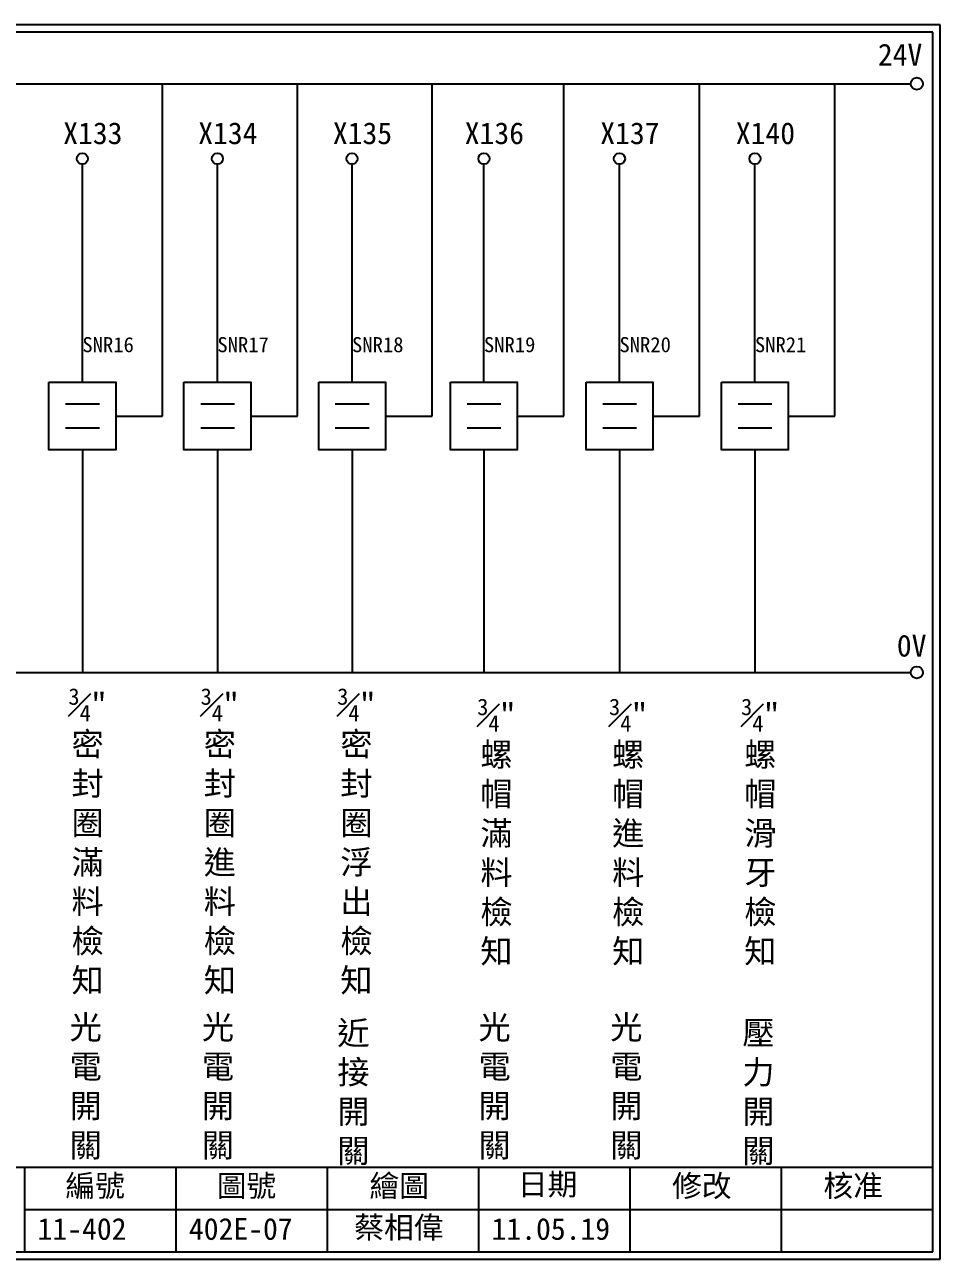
# Model space of a CAD drawing. Extents: x 325 to 612, y 3 to 207.
# Drawn here: x 461.1 to 612.3, y 3 to 207 of the extents above; entities that cross this region are included whole.
import ezdxf

# ---------------------------------------------------------------- set-up
doc = ezdxf.new("R2010")
doc.units = 0
doc.layers.get('0').update_dxf_attribs({"linetype": 'CONTINUOUS'})
doc.layers.add('圖框層', color=7, linetype='CONTINUOUS')
doc.layers.add('標尺寸層', color=3, linetype='CONTINUOUS')
doc.styles.add('CNS', font='romanc.shx', dxfattribs={"bigfont": 'chineset.shx'})
doc.styles.add('STSL', font='KAIU.TTF')

msp = doc.modelspace()

# ---------------------------------------------------------------- linework, layer by layer
for p, q in [((483.8, 142.31), (483.8, 197.22)), ((506.11, 142.31), (506.11, 197.22)), ((528.35, 142.31), (528.35, 197.22)), ((550.14, 142.31), (550.14, 197.22)), ((572.53, 142.31), (572.53, 197.22)), ((594.92, 142.31), (594.92, 197.22)), ((470.58, 147.89), (470.58, 183.91)), ((492.89, 147.89), (492.89, 183.91)), ((515.13, 147.89), (515.13, 183.91)), ((536.92, 147.89), (536.92, 183.91)), ((559.31, 147.89), (559.31, 183.91)), ((581.69, 147.89), (581.69, 183.91)), ((476.09, 142.31), (483.8, 142.31)), ((498.4, 142.31), (506.11, 142.31)), ((520.64, 142.31), (528.35, 142.31)), ((542.43, 142.31), (550.14, 142.31)), ((564.82, 142.31), (572.53, 142.31)), ((587.21, 142.31), (594.92, 142.31)), ((470.58, 136.73), (470.58, 99.96)), ((492.89, 136.73), (492.89, 99.96)), ((515.13, 136.73), (515.13, 99.96)), ((536.92, 136.73), (536.92, 99.96)), ((559.31, 136.73), (559.31, 99.96)), ((581.69, 136.73), (581.69, 99.96))]:
    msp.add_line(p, q)
for points in [[(465.06, 147.89), (476.09, 147.89), (476.09, 136.73), (465.06, 136.73)], [(487.37, 147.89), (498.4, 147.89), (498.4, 136.73), (487.37, 136.73)], [(509.62, 147.89), (520.64, 147.89), (520.64, 136.73), (509.62, 136.73)], [(531.41, 147.89), (542.43, 147.89), (542.43, 136.73), (531.41, 136.73)], [(553.79, 147.89), (564.82, 147.89), (564.82, 136.73), (553.79, 136.73)], [(576.18, 147.89), (587.21, 147.89), (587.21, 136.73), (576.18, 136.73)]]:
    msp.add_lwpolyline(points, close=True)
for centre in [(608.44, 197.22), (608.44, 99.96)]:
    msp.add_circle(centre, 1)
at = {"layer": '圖框層', "color": 7}
for p, q in [((612.32, 206.97), (325.32, 206.97)), ((612.32, 3), (612.32, 206.97)), ((611.07, 205.72), (326.57, 205.72)), ((611.07, 4.25), (611.07, 205.72)), ((326.57, 18.25), (611.07, 18.25)), ((461.07, 4.25), (461.07, 18.25)), ((486.07, 4.25), (486.07, 18.25)), ((511.07, 4.25), (511.07, 18.25)), ((536.07, 4.25), (536.07, 18.25)), ((561.07, 4.25), (561.07, 18.25)), ((586.07, 4.25), (586.07, 18.25)), ((461.07, 11.25), (611.07, 11.25)), ((326.57, 4.25), (611.07, 4.25)), ((325.32, 3), (612.32, 3))]:
    msp.add_line(p, q, dxfattribs=at)
at = {"layer": '標尺寸層', "color": 7}
for p, q in [((329.84, 197.22), (607.44, 197.22)), ((467.82, 144.34), (473.39, 144.34)), ((490.13, 144.34), (495.69, 144.34)), ((512.37, 144.34), (517.94, 144.34)), ((534.16, 144.34), (539.73, 144.34)), ((556.55, 144.34), (562.11, 144.34)), ((578.93, 144.34), (584.5, 144.34)), ((467.82, 140.37), (473.39, 140.37)), ((490.13, 140.37), (495.69, 140.37)), ((512.37, 140.37), (517.94, 140.37)), ((534.16, 140.37), (539.73, 140.37)), ((556.55, 140.37), (562.11, 140.37)), ((578.93, 140.37), (584.5, 140.37)), ((330.05, 99.96), (607.44, 99.96))]:
    msp.add_line(p, q, dxfattribs=at)
for centre in [(470.58, 184.83), (492.89, 184.83), (515.13, 184.83), (536.92, 184.83), (559.31, 184.83), (581.69, 184.83)]:
    msp.add_circle(centre, 0.92, dxfattribs=at)

# ---------------------------------------------------------------- texts
at = {"layer": '圖框層', "color": 4, "style": 'STSL'}
for s, height, p in [('24V', 3.6, (602, 200.22)), ('X133', 3.6, (467.41, 187.24)), ('X134', 3.6, (489.72, 187.24)), ('X135', 3.6, (511.96, 187.24)), ('X136', 3.6, (533.75, 187.24)), ('X137', 3.6, (556.14, 187.24)), ('X140', 3.6, (578.53, 187.24)), ('SNR16', 2.5, (470.58, 152.86)), ('SNR17', 2.5, (492.89, 152.86)), ('SNR18', 2.5, (515.13, 152.86)), ('SNR19', 2.5, (536.92, 152.86)), ('SNR20', 2.5, (559.31, 152.86)), ('SNR21', 2.5, (581.69, 152.86)), ('0V', 3.6, (605.14, 102.58)), ('編號', 3.6, (467.78, 13.34)), ('圖號', 3.6, (492.78, 13.34)), ('繪圖', 3.6, (518.01, 13.34)), ('日期', 3.6, (542.54, 13.59)), ('修改', 3.6, (568.01, 13.34)), ('核准', 3.6, (593.01, 13.34)), ('蔡相偉', 3.6, (515.5, 6.47)), ('11-402', 3.6, (463.18, 6.22)), ('402E-07', 3.6, (488.18, 6.22)), ('11.05.19', 3.6, (538.18, 6.22))]:
    msp.add_text(s, height=height, dxfattribs=at).set_placement(p)
at = {"layer": '標尺寸層', "color": 7, "char_height": 3.9, "width": 4.9608, "attachment_point": 5, "style": 'CNS'}
for s, insert in [('\\A1;{\\fDFKai-SB|b0|i0|c136|p65;\\H0.7x;\\S3#4;\\H1.429x;"\\H0.9997x;\\P密封圈滿料檢知}', (471.45, 72.04)), ('\\A1;{\\fDFKai-SB|b0|i0|c136|p65;\\H0.7x;\\S3#4;\\H1.429x;"\\H0.9997x;\\P密封圈進料檢知}', (493.29, 72.04)), ('\\A1;{\\fDFKai-SB|b0|i0|c136|p65;\\H0.7x;\\S3#4;\\H1.429x;"\\H0.9997x;\\P密封圈浮出檢知}', (515.86, 72.04)), ('\\A1;{\\fDFKai-SB|b0|i0|c136|p65;\\H0.7x;\\S3#4;\\H1.429x;"\\H0.9997x;\\P螺帽滿料檢知}', (538.99, 73.58)), ('\\A1;{\\fDFKai-SB|b0|i0|c136|p65;\\H0.7x;\\S3#4;\\H1.429x;"\\H0.9997x;\\P螺帽進料檢知}', (560.76, 73.58)), ('\\A1;{\\fDFKai-SB|b0|i0|c136|p65;\\H0.7x;\\S3#4;\\H1.429x;"\\H0.9997x;\\P螺帽滑牙檢知}', (582.58, 73.58)), ('{\\fDFKai-SB|b0|i0|c136|p65;光電開關}', (471.14, 31.38)), ('{\\fDFKai-SB|b0|i0|c136|p65;光電開關}', (492.98, 31.38)), ('{\\fDFKai-SB|b0|i0|c136|p65;近接開關}', (515.36, 30.45)), ('{\\fDFKai-SB|b0|i0|c136|p65;光電開關}', (538.69, 31.38)), ('{\\fDFKai-SB|b0|i0|c136|p65;光電開關}', (560.46, 31.38)), ('{\\fDFKai-SB|b0|i0|c136|p65;壓力開關}', (582.27, 30.45))]:
    msp.add_mtext(s, dxfattribs=dict(at, insert=insert))

doc.saveas('drawing.dxf')
